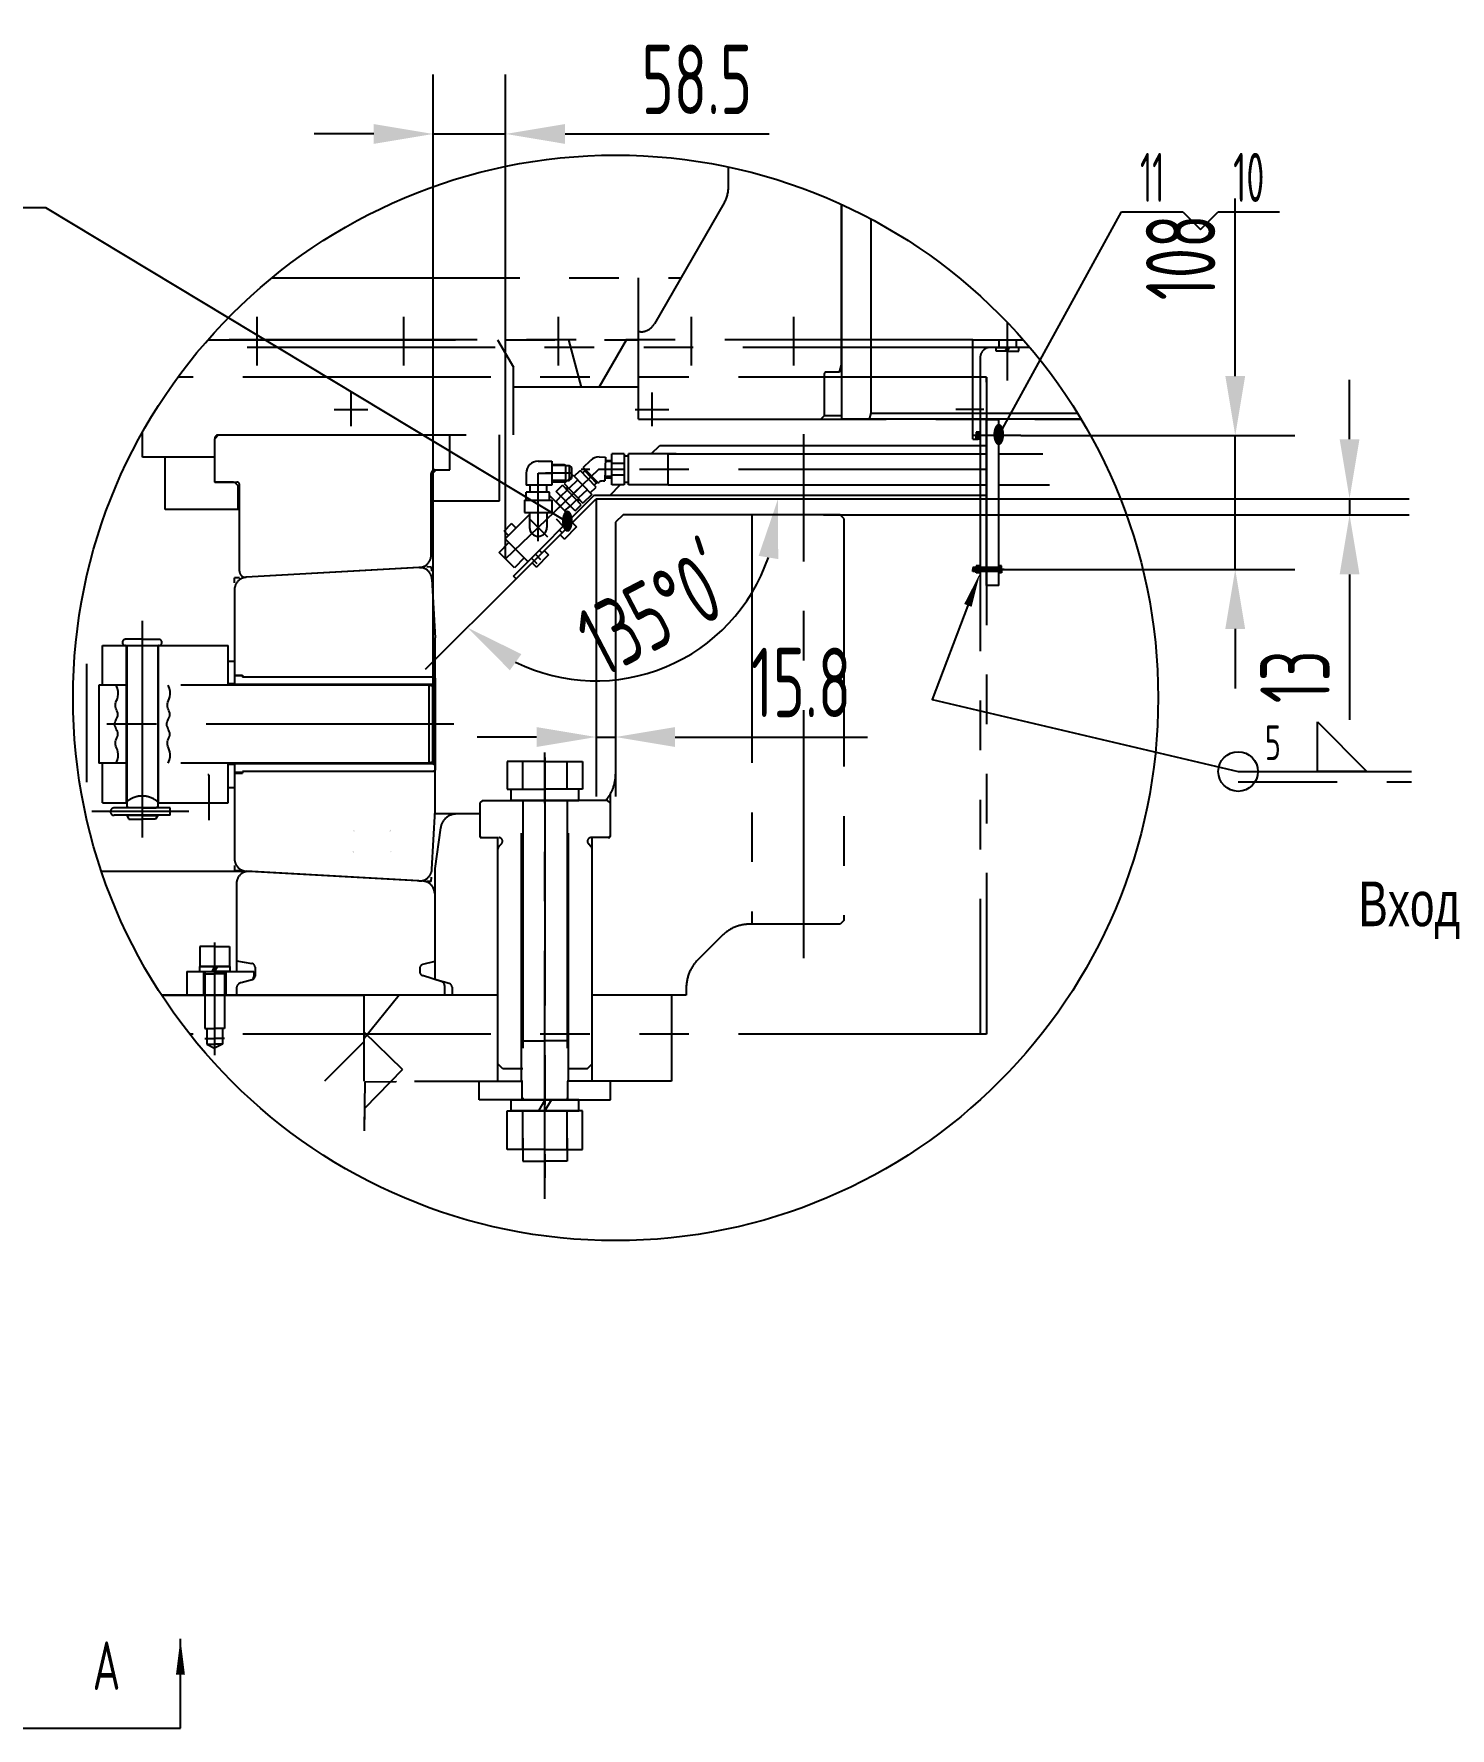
# Model space of a CAD drawing. Header units: millimetres. Extents: x -10 to 16810, y -10 to 11890.
# Drawn here: x 10531 to 13388, y 3420 to 6837 of the extents above; entities that cross this region are included whole.
import ezdxf
from ezdxf.enums import TextEntityAlignment as Align

# ---------------------------------------------------------------- set-up
doc = ezdxf.new("R2010")
doc.units = ezdxf.units.MM
doc.header["$LTSCALE"] = 400
for name, pattern in [('F', [0.75, 0.5, -0.25]), ('G', [2, 1.25, -0.25, 0.25, -0.25]), ('K', [2.5, 1.25, -0.25, 0.25, -0.25, 0.25, -0.25])]:
    doc.linetypes.add(name, pattern=pattern)
for name, color, linetype in [('01', 7, 'Continuous'), ('02', 1, 'Continuous'), ('04', 2, 'F'), ('05', 4, 'G'), ('07', 6, 'K'), ('08', 1, 'Continuous'), ('11', 3, 'Continuous'), ('13', 3, 'Continuous')]:
    doc.layers.add(name, color=color, linetype=linetype)
doc.styles.get("Standard").update_dxf_attribs({"font": 'isocp', "width": 0.707, "bigfont": 'intecad.shx'})
doc.dimstyles.new('副本 (3)INTE', dxfattribs={"dimscale": 40, "dimtxt": 3.5, "dimasz": 3, "dimexe": 3, "dimexo": 0, "dimgap": 1, "dimtad": 1, "dimdec": 3, "dimlfac": 0.4, "dimdsep": 46, "dimtxsty": 'Standard', "dimcen": 0, "dimclrd": 1, "dimclre": 1, "dimclrt": 3, "dimaunit": 1, "dimazin": 0, "dimtfac": 1, "dimtdec": 3, "dimtmove": 0, "dimatfit": 3, "dimfxl": 1, "dimarcsym": 0})

# ---------------------------------------------------------------- blocks, each defined once
blk = doc.blocks.new('*D41')
at = {"layer": '08', "color": 1, "lineweight": -2}
for p, q in [((13185.5, 6019.7), (13185.5, 6139.7)), ((12124.4, 5899.7), (13305.5, 5899.7)), ((13185.5, 5899.7), (13185.5, 5867.2)), ((12124.4, 5867.2), (13305.5, 5867.2)), ((13185.5, 5747.2), (13185.5, 5454))]:
    blk.add_line(p, q, dxfattribs=at)
at = {"layer": '08', "color": 1}
for points in [[(13165.5, 6019.7), (13205.5, 6019.7), (13185.5, 5899.7)], [(13165.5, 5747.2), (13205.5, 5747.2), (13185.5, 5867.2)]]:
    blk.add_solid(points, dxfattribs=at)
at = {"layer": 'Defpoints', "color": 0}
for p in [(12124.4, 5899.7), (13185.5, 5899.7), (12124.4, 5867.2)]:
    blk.add_point(p, dxfattribs=at)
at = {"layer": '08', "color": 3, "insert": (13075.5, 5540.6), "char_height": 140, "attachment_point": 5, "rotation": 90}
blk.add_mtext('13', dxfattribs=at)
blk = doc.blocks.new('*D42')
at = {"layer": '08', "color": 1, "lineweight": -2}
blk.add_line((11503.9, 5738.4), (11320.6, 5555.1), dxfattribs=at)
blk.add_arc((11665.2, 5899.7), 367.3, 243.8015, 341.1985, dxfattribs=at)
at = {"layer": '08', "color": 1}
for points in [[(11993.2, 5784.5), (12032.7, 5778), (12032.5, 5899.7)], [(11491.4, 5553.8), (11514.7, 5586.3), (11405.5, 5639.9)]]:
    blk.add_solid(points, dxfattribs=at)
at = {"layer": 'Defpoints', "color": 0}
for p in [(11665.2, 5899.7), (11665.2, 5899.7), (12452.7, 5899.7), (11503.9, 5738.4), (11665.2, 5532.3)]:
    blk.add_point(p, dxfattribs=at)
at = {"layer": '08', "color": 3, "insert": (11784.2, 5671.5), "char_height": 140, "attachment_point": 5, "rotation": 27.5568}
blk.add_mtext("135°0'", dxfattribs=at)
blk = doc.blocks.new('*D43')
at = {"layer": '08', "color": 1, "lineweight": -2}
for p, q in [((11665.2, 5899.7), (11665.2, 5299.1)), ((11704.7, 5852.2), (11704.7, 5299.1)), ((11545.2, 5419.1), (11425.2, 5419.1)), ((11665.2, 5419.1), (11704.7, 5419.1)), ((11824.7, 5419.1), (12212.8, 5419.1))]:
    blk.add_line(p, q, dxfattribs=at)
at = {"layer": '08', "color": 1}
for points in [[(11545.2, 5439.1), (11545.2, 5399.1), (11665.2, 5419.1)], [(11824.7, 5439.1), (11824.7, 5399.1), (11704.7, 5419.1)]]:
    blk.add_solid(points, dxfattribs=at)
at = {"layer": 'Defpoints', "color": 0}
for p in [(11665.2, 5899.7), (11704.7, 5852.2), (11704.7, 5419.1)]:
    blk.add_point(p, dxfattribs=at)
at = {"layer": '08', "color": 3, "insert": (12078.7, 5529.1), "char_height": 140, "attachment_point": 5}
blk.add_mtext('15.8', dxfattribs=at)
blk = doc.blocks.new('*D44')
at = {"layer": '08', "color": 1, "lineweight": -2}
for p, q in [((12954.8, 6147.2), (12954.8, 6505.5)), ((12522.4, 6027.2), (13074.8, 6027.2)), ((12954.8, 5757.2), (12954.8, 6027.2)), ((12522.4, 5757.2), (13074.8, 5757.2)), ((12954.8, 5637.2), (12954.8, 5517.2))]:
    blk.add_line(p, q, dxfattribs=at)
at = {"layer": '08', "color": 1}
for points in [[(12934.8, 6147.2), (12974.8, 6147.2), (12954.8, 6027.2)], [(12934.8, 5637.2), (12974.8, 5637.2), (12954.8, 5757.2)]]:
    blk.add_solid(points, dxfattribs=at)
at = {"layer": 'Defpoints', "color": 0}
for p in [(12522.4, 6027.2), (12522.4, 5757.2), (12954.8, 5757.2)]:
    blk.add_point(p, dxfattribs=at)
at = {"layer": '08', "color": 3, "insert": (12844.8, 6386.3), "char_height": 140, "attachment_point": 5, "rotation": 90}
blk.add_mtext('108', dxfattribs=at)
blk = doc.blocks.new('*D50')
at = {"layer": '08', "color": 1, "lineweight": -2}
for p, q in [((11336.6, 5444.9), (11336.6, 6755.4)), ((11482.7, 5778.2), (11482.7, 6755.4)), ((11216.6, 6635.4), (11096.6, 6635.4)), ((11336.6, 6635.4), (11482.7, 6635.4)), ((11602.7, 6635.4), (12014.7, 6635.4))]:
    blk.add_line(p, q, dxfattribs=at)
at = {"layer": '08', "color": 1}
for points in [[(11216.6, 6655.4), (11216.6, 6615.4), (11336.6, 6635.4)], [(11602.7, 6655.4), (11602.7, 6615.4), (11482.7, 6635.4)]]:
    blk.add_solid(points, dxfattribs=at)
at = {"layer": 'Defpoints', "color": 0}
for p in [(11482.7, 6635.4), (11482.7, 5778.2), (11336.6, 5444.9)]:
    blk.add_point(p, dxfattribs=at)
at = {"layer": '08', "color": 3, "insert": (11868.7, 6745.4), "char_height": 140, "attachment_point": 5}
blk.add_mtext('58.5', dxfattribs=at)
blk = doc.blocks.new('*U53')
at = {"layer": '01'}
for p, q in [((-7.9, 7.1), (0, 7.1)), ((-7.9, 0), (-7.9, 7.1)), ((-7.9, 4), (0, 4)), ((0, 7.1), (0, 0)), ((0, -7.1), (0, 0)), ((-7.9, 0), (-7.9, -7.1)), ((-7.9, -4), (0, -4)), ((-7.9, -7.1), (0, -7.1))]:
    blk.add_line(p, q, dxfattribs=at)
at = {"layer": '05'}
blk.add_line((-9, 0), (1.1, 0), dxfattribs=at)
blk = doc.blocks.new('*U54', base_point=(12040.7, 9800))
at = {"layer": '01'}
blk.add_lwpolyline([(12721.1, 9499.5), (12821.1, 9399.5), (12721.1, 9399.5)], close=True, dxfattribs=at)
blk.add_circle((12561.1, 9399.5), 40, dxfattribs=at)
at = {"layer": '02'}
blk.add_lwpolyline([(12040.7, 9800, 0, 16, 0), (12016, 9734.5, 16, 16, 0)], format="xyseb", dxfattribs=at)
blk.add_lwpolyline([(12016, 9734.5), (11944.2, 9544.6), (12561.1, 9399.5), (12911.1, 9399.5)], dxfattribs=at)
at = {"layer": '04'}
blk.add_line((12561.1, 9378.5), (12911.1, 9378.5), dxfattribs=at)
at = {"layer": '13', "width": 0.707}
blk.add_text('5', height=70, dxfattribs=at).set_placement((12615.1, 9422.5))

msp = doc.modelspace()

# ---------------------------------------------------------------- hatches: boundary and pattern name
at = {"layer": '07', "linetype": 'K'}
h = msp.add_hatch(color=6, dxfattribs=at)
h.paths.add_polyline_path([(11251.3953, 5232.2107), (11251.3953, 5228.8427), (11247.2392, 5228.8427)])
h.paths.add_polyline_path([(11175.3953, 5232.0608), (11179.4526, 5228.8427), (11175.3953, 5228.8427)])
h = msp.add_hatch(color=6, dxfattribs=at)
h.paths.add_polyline_path([(11176.8953, 5188.8427), (11176.8953, 5185.0995), (11172.4753, 5188.8427)])
h.paths.add_polyline_path([(11249.8953, 5188.8427), (11253.7312, 5188.8427), (11249.8953, 5186.0957)])

# ---------------------------------------------------------------- linework, layer by layer
at = {"layer": '01'}
for p, q in [((12452.6953, 5724.6508), (12452.6953, 6059.6508)), ((12452.6953, 6059.6508), (12477.6953, 6059.6508)), ((12452.6953, 5724.6508), (12452.6953, 6059.6508)), ((12452.6953, 6059.6508), (12477.6953, 6059.6508)), ((12477.6953, 5724.6508), (12477.6953, 6059.6508)), ((12477.6953, 5724.6508), (12477.6953, 6059.6508)), ((11671.5511, 5983.9304), (11684.0491, 5983.7049)), ((11684.0491, 5983.7049), (11683.1812, 5935.5927)), ((11721.8721, 5990.1774), (11696.8721, 5990.1774)), ((11721.8721, 5990.1774), (11721.8721, 5927.6774)), ((11730.8736, 5985.6606), (11721.8721, 5985.6606)), ((11826.8721, 5990.1774), (11730.8736, 5990.1774)), ((11776.7205, 5990.1774), (11793.6939, 6007.1508)), ((11793.6939, 6007.1508), (12452.6953, 6007.1508)), ((11810.8736, 5927.6774), (11810.8736, 5990.1774)), ((11810.8736, 5990.1774), (12452.6953, 5990.1774)), ((12477.6953, 5990.1774), (12566.3392, 5990.1774)), ((11524.4337, 5951.4221), (11524.4337, 5927.362)), ((11548.4937, 5975.4821), (11575.9937, 5975.4821)), ((11575.9937, 5975.4821), (11575.9937, 5927.362)), ((11575.9937, 5968.9221), (11600.9937, 5968.9221)), ((11575.9937, 5968.9221), (11600.9937, 5968.9221)), ((11600.9937, 5968.9221), (11603.4937, 5966.4221)), ((11603.4937, 5966.4221), (11603.4937, 5936.4221)), ((11610.9937, 5966.4221), (11610.9937, 5936.4221)), ((11610.9937, 5966.4221), (11615.9937, 5962.6543)), ((11615.9937, 5962.6543), (11615.9937, 5940.1899)), ((11621.1256, 5945.0827), (11632.8726, 5956.4135)), ((11665.2628, 5922.8334), (11632.8726, 5956.4135)), ((11644.4075, 5957.7486), (11637.765, 5951.3414)), ((11639.5151, 5962.8206), (11654.4138, 5977.1913)), ((11639.5151, 5962.8206), (11669.7851, 5931.4386)), ((11642.413, 5955.8248), (11666.0352, 5931.3347)), ((11683.9308, 5977.1459), (11696.8721, 5976.9125)), ((11683.9308, 5977.1459), (11696.8721, 5976.9125)), ((11721.8721, 5970.6918), (11696.8721, 5970.6918)), ((11721.8721, 5947.163), (11696.8721, 5947.163)), ((11575.9937, 5927.362), (11524.4337, 5927.362)), ((11571.0893, 5913.2432), (11524.4337, 5913.2432)), ((11524.4337, 5896.9221), (11524.4337, 5913.2432)), ((11531.4807, 5927.362), (11531.4807, 5913.2432)), ((11565.5068, 5927.362), (11565.5068, 5913.2432)), ((11571.0893, 5896.9221), (11571.0893, 5913.2432)), ((11575.9937, 5933.9221), (11600.9937, 5933.9221)), ((11575.9937, 5933.9221), (11600.9937, 5933.9221)), ((11600.9937, 5933.9221), (11603.4937, 5936.4221)), ((11604.182, 5919.6251), (11607.6862, 5923.0052)), ((11604.182, 5919.6251), (11607.6862, 5923.0052)), ((11610.9937, 5936.4221), (11615.9937, 5940.1899)), ((11653.5158, 5911.5026), (11665.2628, 5922.8334)), ((11668.0297, 5933.2585), (11661.3872, 5926.8514)), ((11669.7851, 5931.4386), (11670.532, 5932.1591)), ((11679.4355, 5935.6602), (11683.1812, 5935.5927)), ((11683.2996, 5942.1516), (11696.8721, 5941.9068)), ((11683.2996, 5942.1516), (11696.8721, 5941.9068)), ((11693.6939, 5907.1508), (11714.2205, 5927.6774)), ((11721.8721, 5927.6774), (11696.8721, 5927.6774)), ((11730.8736, 5932.1943), (11721.8721, 5932.1943)), ((11810.8736, 5927.6774), (11730.8736, 5927.6774)), ((11810.8736, 5927.6774), (12452.6953, 5927.6774)), ((12477.6953, 5927.6774), (12580.1678, 5927.6774)), ((11498.635, 5743.6971), (11662.365, 5907.4271)), ((11503.9383, 5738.3938), (11665.1953, 5899.6508)), ((11571.0893, 5906.0468), (11616.1919, 5861.254)), ((11583.8674, 5893.3565), (11594.2162, 5904.7496)), ((11585.1417, 5892.5512), (11600.7374, 5876.3825)), ((11585.1417, 5892.5512), (11600.7374, 5876.3825)), ((11601.9145, 5875.4334), (11613.2551, 5885.0112)), ((11628.4804, 5894.4341), (11631.9846, 5897.8141)), ((11628.4804, 5894.4341), (11631.9846, 5897.8141)), ((11662.0887, 5907.1508), (12452.6953, 5907.1508)), ((11665.1953, 5899.6508), (12452.6953, 5899.6508)), ((11479.9643, 5834.5728), (11494.778, 5849.489)), ((11481.7349, 5818.6168), (11530.9937, 5868.2163)), ((11503.6473, 5840.6807), (11494.778, 5849.489)), ((11530.9937, 5871.9221), (11530.9937, 5841.596)), ((11565.9937, 5871.9221), (11565.9937, 5841.596)), ((11584.6516, 5859.1053), (11599.2024, 5844.6544)), ((11601.7494, 5875.5973), (11615.9382, 5861.506)), ((11617.2111, 5851.6665), (11626.0803, 5842.8582)), ((11469.5319, 5791.2939), (11489.2525, 5811.1509)), ((11479.9643, 5834.5728), (11488.8335, 5825.7645)), ((11481.7349, 5818.6168), (11527.855, 5772.8135)), ((11489.2525, 5811.1509), (11520.3375, 5780.2794)), ((11592.7943, 5827.0809), (11601.6636, 5818.2726)), ((11626.0803, 5842.8582), (11601.6636, 5818.2726)), ((11500.6169, 5760.4224), (11469.5319, 5791.2939)), ((11520.3375, 5780.2794), (11500.6169, 5760.4224)), ((11569.53, 5786.308), (11545.1133, 5761.7223)), ((11560.6608, 5795.1163), (11569.53, 5786.308)), ((11503.9383, 5738.3938), (11498.635, 5743.6971)), ((11536.2441, 5770.5307), (11545.1133, 5761.7223)), ((12425.269, 5761.1508), (12425.269, 5757.1508)), ((12477.6953, 5761.1508), (12425.269, 5761.1508)), ((12425.269, 5753.1508), (12425.269, 5757.1508)), ((12477.6953, 5753.1508), (12425.269, 5753.1508)), ((12464.6953, 5761.1508), (12464.6953, 5757.1508)), ((12464.6953, 5753.1508), (12464.6953, 5757.1508)), ((12477.6953, 5764.2508), (12477.6953, 5757.1508)), ((12482.9953, 5764.2508), (12477.6953, 5764.2508)), ((12482.9953, 5761.1508), (12477.6953, 5761.1508)), ((12477.6953, 5750.0508), (12477.6953, 5757.1508)), ((12482.9953, 5753.1508), (12477.6953, 5753.1508)), ((12482.9953, 5750.0508), (12477.6953, 5750.0508)), ((12482.9953, 5757.1508), (12482.9953, 5764.2508)), ((12482.9953, 5757.1508), (12482.9953, 5750.0508)), ((12477.6953, 5724.6508), (12452.6953, 5724.6508)), ((12477.6953, 5724.6508), (12452.6953, 5724.6508)), ((10726.7317, 3420.2377), (10826.7317, 3420.2377))]:
    msp.add_line(p, q, dxfattribs=at)
at = {"layer": '01', "color": 7, "linetype": 'Continuous'}
for p, q in [((11696.8721, 5927.6774), (11696.8721, 5990.1774)), ((11730.8736, 5927.6774), (11730.8736, 5990.1774)), ((11618.7901, 5947.504), (11600.7965, 5930.148)), ((11603.4937, 5966.4221), (11610.9937, 5966.4221)), ((11618.7901, 5947.504), (11656.8679, 5908.0273)), ((11584.6968, 5914.6188), (11597.2923, 5926.768)), ((11622.7746, 5875.1421), (11584.6968, 5914.6188)), ((11594.2162, 5904.7496), (11606.8117, 5916.8988)), ((11635.3701, 5887.2912), (11597.2923, 5926.768)), ((11600.7965, 5930.148), (11638.8743, 5890.6713)), ((11603.4937, 5936.4221), (11610.9937, 5936.4221)), ((11628.3096, 5937.6348), (11610.316, 5920.2788)), ((11647.3485, 5917.8965), (11629.3549, 5900.5405)), ((11521.0696, 5896.9221), (11521.0696, 5871.9221)), ((11521.0696, 5896.9221), (11575.9179, 5896.9221)), ((11575.9179, 5896.9221), (11575.9179, 5871.9221)), ((11613.2551, 5885.0112), (11625.8507, 5897.1604)), ((11622.7746, 5875.1421), (11635.3701, 5887.2912)), ((11656.8679, 5908.0273), (11638.8743, 5890.6713)), ((11521.0696, 5871.9221), (11575.9179, 5871.9221))]:
    msp.add_line(p, q, dxfattribs=at)
at = {"layer": '01'}
for centre, radius, start, end in [((12435.2453, 6024.9758), 4.95, 270, 0.0459526), ((11671.1172, 5959.8742), 24.06, 88.9666419, 133.9666419), ((11548.4937, 5951.4221), 24.06, 90, 180), ((11679.21, 5923.1623), 12.5, 88.9666419, 133.9666419), ((11548.4937, 5841.596), 17.5, 180, 0)]:
    msp.add_arc(centre, radius, start, end, dxfattribs=at)
at = {"layer": '02'}
for p, q in [((10555.3072, 6486.0789), (10431.3072, 6486.0789)), ((11607.3527, 5852.4148), (10555.3072, 6486.0789)), ((12477.6953, 6027.1508), (12725.4118, 6478.2584)), ((12725.4118, 6478.2584), (12849.4118, 6478.2584)), ((12849.4118, 6478.2584), (12884.7671, 6442.9031)), ((12884.7671, 6442.9031), (12920.1224, 6478.2584)), ((12920.1224, 6478.2584), (13044.1224, 6478.2584)), ((11603.4937, 5966.4221), (11575.9937, 5966.4221)), ((11696.8721, 5974.4121), (11683.8857, 5974.6464)), ((11603.4937, 5936.4221), (11575.9937, 5936.4221)), ((11609.4218, 5921.2058), (11605.9176, 5917.8258)), ((11696.8721, 5944.4072), (11683.3446, 5944.6512)), ((11630.249, 5899.6135), (11626.7448, 5896.2334)), ((12464.6953, 5760.1508), (12425.269, 5760.1508)), ((12464.6953, 5754.1508), (12425.269, 5754.1508)), ((10826.7317, 3420.2377), (10826.7317, 3600.2377))]:
    msp.add_line(p, q, dxfattribs=at)
at = {"layer": '02', "color": 1, "linetype": 'Continuous'}
msp.add_line((1576.2036, 3420.2377), (10826.7317, 3420.2377), dxfattribs=at)
at = {"layer": '02'}
msp.add_lwpolyline([(10826.7317, 3600.2377, 0, 18, 0), (10826.7317, 3528.2377, 0, 0, 0)], format="xyseb", dxfattribs=at)
msp.add_circle((11704.6953, 5498.054), 1094.5948, dxfattribs=at)
at = {"layer": '04', "color": 2, "linetype": 'F'}
for p, q in [((11612.656, 5847.1115), (11607.3527, 5852.4148)), ((11596.7461, 5831.2016), (11591.4428, 5836.5049)), ((11540.1775, 5774.633), (11534.8742, 5779.9363)), ((11534.9017, 5779.9089), (11545.5448, 5769.339)), ((11556.0874, 5790.5429), (11550.7841, 5795.8462))]:
    msp.add_line(p, q, dxfattribs=at)
at = {"layer": '05', "color": 4, "linetype": 'G'}
for p, q in [((12495.1953, 6137.9899), (12495.1953, 6255.1851)), ((12084.3403, 4973.3348), (12084.3403, 6029.9685)), ((12522.4376, 6027.1508), (12426.9599, 6027.1508)), ((12522.4376, 6027.1508), (12426.9599, 6027.1508)), ((11548.4937, 5814.1719), (11548.4937, 5951.4221)), ((11548.4937, 5951.4221), (11575.9179, 5951.4221)), ((11615.9937, 5951.4221), (11563.4937, 5951.4221)), ((11670.1356, 5958.9274), (11603.7357, 5894.8804)), ((12452.6953, 5958.9274), (11635.1137, 5958.9274)), ((11723.6087, 5958.9274), (11670.1356, 5958.9274)), ((11589.3954, 5881.0483), (11628.8721, 5919.1261)), ((11482.7422, 5778.1744), (11598.0937, 5889.4383)), ((11529.7382, 5860.2227), (11567.2493, 5822.9693)), ((11610.0043, 5833.8532), (11599.3977, 5844.4598)), ((11542.8292, 5787.8913), (11553.4723, 5777.3213)), ((11553.4358, 5777.2847), (11542.8292, 5787.8913)), ((12426.9599, 5757.1508), (12522.4376, 5757.1508)), ((12426.9599, 5757.1508), (12522.4376, 5757.1508))]:
    msp.add_line(p, q, dxfattribs=at)
at = {"layer": '05'}
msp.add_line((12488.4603, 5757.1508), (12435.128, 5757.1508), dxfattribs=at)
at = {"layer": '07', "color": 6, "linetype": 'K'}
for p, q in [((11932.3828, 6528.0227), (11932.3828, 6568.7062)), ((11924.0094, 6496.7727), (11782.9935, 6252.5258)), ((12160.1953, 6493.3718), (12160.1953, 6060.0258)), ((12160.1953, 6170.0258), (12160.1953, 6493.3718)), ((12220.1953, 6072.5258), (12220.1953, 6463.6613)), ((11011.3149, 6345.0258), (11836.3984, 6345.0258)), ((11750.1953, 6345.0258), (11750.1953, 6220.0258)), ((11750.1953, 6345.0258), (11750.1953, 6220.0258)), ((10980.735, 6266.5473), (10980.735, 6168.285)), ((11276.6049, 6266.5473), (11276.6049, 6168.285)), ((11588.6476, 6266.5473), (11588.6476, 6168.285)), ((11857.3873, 6266.5473), (11857.3873, 6168.285)), ((12063.6003, 6266.5473), (12063.6003, 6168.285)), ((10881.9594, 6220.0258), (11750.8203, 6220.0258)), ((12425.1953, 6220.0258), (10881.9594, 6220.0258)), ((11466.4453, 6220.0258), (11498.9453, 6165.0258)), ((11635.6505, 6125.0258), (11610.1953, 6220.0258)), ((11671.5971, 6125.0258), (11726.4453, 6220.0258)), ((11754.8476, 6236.2758), (11750.1953, 6236.2758)), ((11750.8203, 6060.0258), (11750.8203, 6220.0258)), ((12425.1953, 6220.0258), (12527.4313, 6220.0258)), ((12425.1953, 6020.0258), (12425.1953, 6220.0258)), ((12477.6953, 6220.0258), (12477.6953, 6205.0258)), ((12512.6953, 6220.0258), (12512.6953, 6205.0258)), ((12461.4453, 6205.0258), (10869.0348, 6205.0258)), ((12540.3559, 6205.0258), (12461.4453, 6205.0258)), ((12472.1953, 6205.0258), (12495.1953, 6205.0258)), ((12472.1953, 6197.2758), (12472.1953, 6205.0258)), ((12495.1953, 6197.2758), (12472.1953, 6197.2758)), ((12495.1953, 6205.0258), (12490.7209, 6197.2758)), ((12495.1953, 6192.0341), (12495.1953, 6210.265)), ((12518.1953, 6205.0258), (12495.1953, 6205.0258)), ((12495.1953, 6197.2758), (12499.6698, 6205.0258)), ((12495.1953, 6197.2758), (12518.1953, 6197.2758)), ((12518.1953, 6197.2758), (12518.1953, 6205.0258)), ((11498.9453, 6028.2758), (11498.9453, 6165.0258)), ((12125.9578, 6067.5258), (12125.9578, 6152.0258)), ((12156.1761, 6155.0258), (12128.9578, 6155.0258)), ((12156.1761, 6155.0258), (12160.1953, 6170.0258)), ((12440.1953, 6183.7758), (12440.1953, 6024.9798)), ((12452.6953, 6145.0258), (10821.7655, 6145.0258)), ((11635.6505, 6125.0258), (11498.9453, 6125.0258)), ((11750.8203, 6125.0258), (11635.6505, 6125.0258)), ((12452.6953, 6145.0258), (12452.6953, 4820.0258)), ((12452.6953, 6134.9798), (12452.6953, 6145.0258)), ((11170.7677, 6113.8345), (11170.7677, 6046.1251)), ((11778.0954, 6113.8345), (11778.0954, 6046.1251)), ((12440.1953, 6092.4548), (12440.1953, 4820.0258)), ((11136.913, 6079.9798), (11204.6224, 6079.9798)), ((11744.2407, 6079.9798), (11811.9501, 6079.9798)), ((11750.8203, 6060.0258), (12644.0171, 6060.0258)), ((12125.9578, 6067.5258), (12118.4578, 6060.0258)), ((12125.9578, 6067.5258), (12160.1953, 6067.5258)), ((12644.0171, 6060.0258), (12160.1953, 6060.0258)), ((12216.846, 6060.0258), (12220.1953, 6072.5258)), ((12220.1953, 6072.5258), (12636.4248, 6072.5258)), ((12447.565, 6079.9798), (12391.0252, 6079.9798)), ((10747.0928, 6028.2758), (10750.1953, 6028.2758)), ((10750.1953, 5983.2758), (10750.1953, 6033.8408)), ((10903.3203, 6028.2758), (10895.8203, 6020.7758)), ((10895.8203, 5933.2758), (10895.8203, 6020.7758)), ((10903.3203, 6028.2758), (11498.9453, 6028.2758)), ((11370.1953, 5958.2758), (11370.1953, 6028.2758)), ((11470.1953, 5895.7758), (11470.1953, 6028.2758)), ((12425.1953, 6020.0258), (12435.2453, 6020.0258)), ((10895.8203, 5983.2758), (10750.1953, 5983.2758)), ((10795.8203, 5878.2758), (10795.8203, 5983.2758)), ((11332.6953, 5786.0237), (11332.6953, 5950.7758)), ((11342.6953, 5958.2758), (11335.1953, 5950.7758)), ((11335.1953, 5895.7758), (11335.1953, 5950.7758)), ((11340.1953, 5958.2758), (11370.1953, 5958.2758)), ((10933.4453, 5933.2758), (10895.6953, 5933.2758)), ((10921.0703, 5933.2758), (10895.6953, 5933.2758)), ((10895.8203, 5933.2758), (10940.8203, 5933.2758)), ((10943.3203, 5925.7758), (10935.8203, 5933.2758)), ((10943.3203, 5878.2758), (10943.3203, 5925.7758)), ((10945.8203, 5753.6965), (10945.8203, 5928.2758)), ((10943.3203, 5878.2758), (10795.8203, 5878.2758)), ((11335.1953, 5895.7758), (11470.1953, 5895.7758)), ((11719.6953, 5867.1508), (11704.6953, 5852.1508)), ((11704.6953, 5852.1508), (11704.6953, 5343.9008)), ((12157.6953, 5867.1508), (11719.6953, 5867.1508)), ((11979.2678, 5867.1508), (11979.2678, 5041.6508)), ((12165.1953, 5859.6508), (12157.6953, 5867.1508)), ((12165.1953, 5859.6508), (12165.1953, 5049.1508)), ((11309.1104, 5761.0638), (10959.0279, 5741.2166)), ((11307.7354, 5760.9858), (10959.4053, 5741.238)), ((11332.6953, 5762.4009), (11324.0586, 5761.9112)), ((11332.6953, 5762.4009), (11333.1924, 5753.634)), ((10945.6334, 5740.4572), (10935.8203, 5739.9009)), ((10935.8203, 5729.7672), (10935.8203, 5739.9009)), ((10935.8203, 5716.278), (10935.8203, 5523.6509)), ((11334.1104, 5737.4409), (11340.8203, 5619.0849)), ((10749.5703, 5653.6509), (10749.5703, 5216.1509)), ((10749.5703, 5616.1509), (10715.8203, 5616.1509)), ((10749.5703, 5616.1509), (10783.3203, 5616.1509)), ((11340.8203, 5270.7168), (11340.8203, 5619.0849)), ((10669.5703, 5523.6509), (10669.5703, 5603.6509)), ((10669.5703, 5603.6509), (10923.3203, 5603.6509)), ((10717.0703, 5603.6509), (10717.0703, 5286.1509)), ((10718.3203, 5601.1509), (10718.3203, 5276.0259)), ((10780.8203, 5601.1509), (10780.8203, 5276.0259)), ((10782.0703, 5603.6509), (10782.0703, 5286.1509)), ((10923.3203, 5523.6509), (10923.3203, 5603.6509)), ((10923.3203, 5572.4009), (10935.8203, 5572.4009)), ((10637.0703, 5566.7549), (10637.0703, 5328.3052)), ((10935.8203, 5543.6509), (10951.6953, 5543.6509)), ((10951.6953, 5542.4009), (10935.8203, 5542.4009)), ((10951.6953, 5543.6509), (10951.6953, 5539.9009)), ((11340.8203, 5539.9009), (10951.6953, 5539.9009)), ((11336.5703, 5539.9009), (11340.3203, 5537.7358)), ((11340.3203, 5537.7358), (11340.3203, 5352.0659)), ((10718.3203, 5523.6509), (10662.0703, 5523.6509)), ((10662.0703, 5523.6509), (10662.0703, 5366.1509)), ((10700.0531, 5516.7135), (10697.343, 5523.6509)), ((10701.3051, 5510.6028), (10700.0531, 5516.7135)), ((10700.6899, 5500.477), (10701.4128, 5505.2227)), ((10701.4128, 5505.2227), (10701.3051, 5510.6028)), ((11327.8203, 5523.6509), (10780.8203, 5523.6509)), ((10804.8556, 5516.7135), (10802.1455, 5523.6509)), ((10806.1076, 5510.6028), (10804.8556, 5516.7135)), ((10805.4924, 5500.477), (10806.2153, 5505.2227)), ((10806.2153, 5505.2227), (10806.1076, 5510.6028)), ((10935.8203, 5526.1509), (10923.3203, 5526.1509)), ((11336.5703, 5524.9009), (10935.8203, 5524.9009)), ((11335.3203, 5521.6412), (11327.8203, 5523.6509)), ((11327.8203, 5523.6509), (11327.8203, 5366.1509)), ((11335.3203, 5521.6412), (11335.3203, 5368.1605)), ((11336.5703, 5524.9009), (11340.3203, 5527.0659)), ((11336.5703, 5524.9009), (11336.5703, 5364.9009)), ((10695.5188, 5482.914), (10695.768, 5485.9165)), ((10695.8418, 5480.0461), (10695.5188, 5482.914)), ((10695.768, 5485.9165), (10696.6755, 5489.0856)), ((10696.5709, 5477.2936), (10695.8418, 5480.0461)), ((10697.5399, 5474.6372), (10696.5709, 5477.2936)), ((10696.6755, 5489.0856), (10698.0074, 5492.5046)), ((10698.5827, 5472.0577), (10697.5399, 5474.6372)), ((10698.0074, 5492.5046), (10699.4502, 5496.2697)), ((10699.5332, 5469.5359), (10698.5827, 5472.0577)), ((10699.4502, 5496.2697), (10700.6899, 5500.477)), ((10700.2254, 5467.0525), (10699.5332, 5469.5359)), ((10800.3214, 5482.914), (10800.5705, 5485.9165)), ((10800.6444, 5480.0461), (10800.3214, 5482.914)), ((10800.5705, 5485.9165), (10801.478, 5489.0856)), ((10801.3734, 5477.2936), (10800.6444, 5480.0461)), ((10802.3424, 5474.6372), (10801.3734, 5477.2936)), ((10801.478, 5489.0856), (10802.81, 5492.5046)), ((10803.3852, 5472.0577), (10802.3424, 5474.6372)), ((10802.81, 5492.5046), (10804.2527, 5496.2697)), ((10804.3358, 5469.5359), (10803.3852, 5472.0577)), ((10804.2527, 5496.2697), (10805.4924, 5500.477)), ((10805.0279, 5467.0525), (10804.3358, 5469.5359)), ((11378.3203, 5444.9009), (10611.3919, 5444.9009)), ((10694.193, 5444.9009), (10694.4637, 5447.3618)), ((10694.4637, 5442.4399), (10694.193, 5444.9009)), ((10694.4637, 5447.3618), (10695.1774, 5449.8227)), ((10695.1774, 5439.979), (10694.4637, 5442.4399)), ((10695.1774, 5449.8227), (10696.1863, 5452.2837)), ((10696.1863, 5437.5181), (10695.1774, 5439.979)), ((10696.1863, 5452.2837), (10697.343, 5454.7446)), ((10697.343, 5435.0571), (10696.1863, 5437.5181)), ((10697.343, 5454.7446), (10698.4996, 5457.2056)), ((10698.4996, 5432.5962), (10697.343, 5435.0571)), ((10698.4996, 5457.2056), (10699.5086, 5459.6665)), ((10699.5086, 5459.6665), (10700.2223, 5462.1274)), ((10700.2223, 5462.1274), (10700.493, 5464.5884)), ((10700.493, 5464.5884), (10700.2254, 5467.0525)), ((10798.9955, 5444.9009), (10799.2662, 5447.3618)), ((10799.2662, 5442.4399), (10798.9955, 5444.9009)), ((10799.2662, 5447.3618), (10799.9799, 5449.8227)), ((10799.9799, 5439.979), (10799.2662, 5442.4399)), ((10799.9799, 5449.8227), (10800.9889, 5452.2837)), ((10800.9889, 5437.5181), (10799.9799, 5439.979)), ((10800.9889, 5452.2837), (10802.1455, 5454.7446)), ((10802.1455, 5435.0571), (10800.9889, 5437.5181)), ((10802.1455, 5454.7446), (10803.3022, 5457.2056)), ((10803.3022, 5432.5962), (10802.1455, 5435.0571)), ((10803.3022, 5457.2056), (10804.3111, 5459.6665)), ((10804.3111, 5459.6665), (10805.0248, 5462.1274)), ((10805.0248, 5462.1274), (10805.2955, 5464.5884)), ((10805.2955, 5464.5884), (10805.0279, 5467.0525)), ((10695.5188, 5406.8877), (10695.8418, 5409.7556)), ((10695.768, 5403.8852), (10695.5188, 5406.8877)), ((10696.6755, 5400.7161), (10695.768, 5403.8852)), ((10695.8418, 5409.7556), (10696.5709, 5412.5081)), ((10696.5709, 5412.5081), (10697.5399, 5415.1645)), ((10698.0074, 5397.2971), (10696.6755, 5400.7161)), ((10697.5399, 5415.1645), (10698.5827, 5417.744)), ((10699.5086, 5430.1352), (10698.4996, 5432.5962)), ((10698.5827, 5417.744), (10699.5332, 5420.2659)), ((10700.2223, 5427.6743), (10699.5086, 5430.1352)), ((10699.5332, 5420.2659), (10700.2254, 5422.7492)), ((10700.493, 5425.2134), (10700.2223, 5427.6743)), ((10700.2254, 5422.7492), (10700.493, 5425.2134)), ((10800.3214, 5406.8877), (10800.6444, 5409.7556)), ((10800.5705, 5403.8852), (10800.3214, 5406.8877)), ((10801.478, 5400.7161), (10800.5705, 5403.8852)), ((10800.6444, 5409.7556), (10801.3734, 5412.5081)), ((10801.3734, 5412.5081), (10802.3424, 5415.1645)), ((10802.81, 5397.2971), (10801.478, 5400.7161)), ((10802.3424, 5415.1645), (10803.3852, 5417.744)), ((10804.3111, 5430.1352), (10803.3022, 5432.5962)), ((10803.3852, 5417.744), (10804.3358, 5420.2659)), ((10805.0248, 5427.6743), (10804.3111, 5430.1352)), ((10804.3358, 5420.2659), (10805.0279, 5422.7492)), ((10805.2955, 5425.2134), (10805.0248, 5427.6743)), ((10805.0279, 5422.7492), (10805.2955, 5425.2134)), ((11562.1953, 4487.7947), (11562.1953, 5403.7355)), ((10718.3203, 5366.1509), (10662.0703, 5366.1509)), ((10669.5703, 5286.1509), (10669.5703, 5366.1509)), ((10697.343, 5366.1509), (10700.0531, 5373.0883)), ((10699.4502, 5393.532), (10698.0074, 5397.2971)), ((10700.6899, 5389.3247), (10699.4502, 5393.532)), ((10700.0531, 5373.0883), (10701.3051, 5379.199)), ((10701.4128, 5384.5791), (10700.6899, 5389.3247)), ((10701.3051, 5379.199), (10701.4128, 5384.5791)), ((11327.8203, 5366.1509), (10780.8203, 5366.1509)), ((10802.1455, 5366.1509), (10804.8556, 5373.0883)), ((10804.2527, 5393.532), (10802.81, 5397.2971)), ((10805.4924, 5389.3247), (10804.2527, 5393.532)), ((10804.8556, 5373.0883), (10806.1076, 5379.199)), ((10806.2153, 5384.5791), (10805.4924, 5389.3247)), ((10806.1076, 5379.199), (10806.2153, 5384.5791)), ((10923.3203, 5286.1509), (10923.3203, 5366.1509)), ((10935.8203, 5366.1509), (10935.8203, 5173.5237)), ((11336.5703, 5364.9009), (10935.8203, 5364.9009)), ((11335.3203, 5368.1605), (11327.8203, 5366.1509)), ((11336.5703, 5364.9009), (11340.3203, 5362.7358)), ((11486.2078, 5370.0258), (11486.2078, 5313.7758)), ((11562.1953, 5370.0258), (11486.2078, 5370.0258)), ((11517.1953, 5313.7758), (11517.1953, 5370.0258)), ((11562.1953, 5377.6883), (11562.1953, 4529.9036)), ((11562.1953, 5370.0258), (11638.1828, 5370.0258)), ((11607.1953, 5313.7758), (11607.1953, 5370.0258)), ((11638.1828, 5370.0258), (11638.1828, 5313.7758)), ((10883.8184, 5342.6343), (10882.148, 5342.6343)), ((10883.8184, 5342.6343), (10883.8184, 5251.4001)), ((10935.8203, 5363.6509), (10923.3203, 5363.6509)), ((10951.6953, 5347.4009), (10935.8203, 5347.4009)), ((10935.8203, 5346.1509), (10951.6953, 5346.1509)), ((10951.6953, 5349.9009), (10951.6953, 5346.1509)), ((11340.8203, 5349.9009), (10951.6953, 5349.9009)), ((11336.5703, 5349.9009), (11340.3203, 5352.0659)), ((10923.3203, 5317.4009), (10935.8203, 5317.4009)), ((11486.2078, 5313.7758), (11562.1953, 5313.7758)), ((11494.0703, 5291.2758), (11494.0703, 5313.7758)), ((11494.0703, 5313.7758), (11562.1953, 5313.7758)), ((11562.1953, 5286.0341), (11562.1953, 5319.015)), ((11630.3203, 5313.7758), (11562.1953, 5313.7758)), ((11638.1828, 5313.7758), (11562.1953, 5313.7758)), ((11630.3203, 5291.2758), (11630.3203, 5313.7758)), ((11693.4453, 5302.9932), (11693.4453, 5218.2758)), ((10843.4901, 5268.6508), (10647.9067, 5268.6509)), ((10669.5703, 5286.1509), (10718.3203, 5286.1509)), ((10805.9901, 5276.0258), (10692.7758, 5276.0259)), ((10721.4453, 5276.5259), (10718.3203, 5279.6509)), ((10721.4453, 5276.5259), (10721.4453, 5276.0259)), ((10749.5703, 5276.5259), (10721.4453, 5276.5259)), ((10749.5703, 5276.5259), (10777.6953, 5276.5259)), ((10777.6953, 5276.5259), (10780.8203, 5279.6509)), ((10777.6953, 5276.5259), (10777.6953, 5276.0259)), ((10780.8203, 5286.1509), (10923.3203, 5286.1509)), ((10805.9901, 5261.2758), (10805.9901, 5276.0258)), ((11334.1104, 5152.3608), (11340.8203, 5270.7168)), ((11383.7903, 5263.9008), (11340.8203, 5263.9008)), ((11430.9453, 5263.9008), (11383.7903, 5263.9008)), ((11435.9453, 5291.2758), (11430.9453, 5286.2758)), ((11430.9453, 5286.2758), (11430.9453, 5218.2758)), ((11435.9453, 5291.2758), (11562.1953, 5291.2758)), ((11562.1953, 5291.2758), (11494.0703, 5291.2758)), ((11514.6953, 4725.0258), (11514.6953, 5291.2758)), ((11517.1953, 5291.2758), (11517.1953, 4687.5258)), ((11562.1953, 5291.2758), (11630.3203, 5291.2758)), ((11688.4453, 5291.2758), (11562.1953, 5291.2758)), ((11607.1953, 5291.2758), (11607.1953, 4687.5258)), ((11609.6953, 4725.0258), (11609.6953, 5291.2758)), ((11693.4453, 5286.2758), (11688.4453, 5291.2758)), ((10805.9901, 5261.2758), (10692.7817, 5261.2759)), ((10718.3203, 5261.2759), (10718.3203, 5261.1509)), ((10718.3203, 5261.1509), (10722.6504, 5253.6509)), ((10721.4453, 5260.7759), (10719.6014, 5258.932)), ((10721.4453, 5260.7759), (10721.4453, 5261.2759)), ((10749.5703, 5260.7759), (10721.4453, 5260.7759)), ((10722.6504, 5253.6509), (10749.5703, 5253.6509)), ((10749.5703, 5260.7759), (10777.6953, 5260.7759)), ((10776.4901, 5253.6509), (10749.5703, 5253.6509)), ((10780.8203, 5261.1509), (10776.4901, 5253.6509)), ((10777.6953, 5260.7759), (10777.6953, 5261.2759)), ((10777.6953, 5260.7759), (10779.5392, 5258.9319)), ((10780.8203, 5261.2759), (10780.8203, 5261.1509)), ((11351.6266, 5236.0643), (11339.6953, 5153.7758)), ((11432.9453, 5216.2758), (11467.1953, 5216.2758)), ((11467.1953, 4725.0258), (11467.1953, 5216.2758)), ((11469.392, 5198.4725), (11474.392, 5203.4725)), ((11654.9986, 5198.4725), (11649.9986, 5203.4725)), ((11691.4453, 5216.2758), (11655.3019, 5216.2758)), ((11657.1953, 4725.0258), (11657.1953, 5216.2758)), ((10935.8203, 5160.0346), (10935.8203, 5149.9009)), ((10966.1104, 5148.1836), (10667.5221, 5148.1836)), ((10945.6334, 5149.3445), (10935.8203, 5149.9009)), ((11307.7354, 5128.8159), (10959.4053, 5148.5638)), ((11316.1104, 5128.3411), (10966.1104, 5148.1836)), ((11332.6953, 5127.4009), (11324.0586, 5127.8905)), ((11332.6953, 5127.4009), (11333.1924, 5136.1677)), ((11339.6953, 5153.7758), (11339.6953, 4930.0258)), ((10939.6953, 5123.2237), (10939.6953, 4946.2758)), ((11339.6953, 5103.3812), (11339.6953, 4930.0258)), ((12157.6953, 5041.6508), (11975.7074, 5041.6508)), ((12165.1953, 5049.1508), (12157.6953, 5041.6508)), ((10895.6953, 4996.5258), (10865.6953, 4996.5258)), ((10865.6953, 4996.5258), (10865.6953, 4956.5258)), ((10895.6953, 5004.407), (10895.6953, 4777.3735)), ((10895.6953, 4996.5258), (10925.6953, 4996.5258)), ((10925.6953, 4996.5258), (10925.6953, 4956.5258)), ((11919.1389, 5018.2194), (11870.6268, 4969.7073)), ((10895.6953, 4956.5258), (10865.1953, 4956.5258)), ((10865.1953, 4956.5258), (10865.1953, 4946.2758)), ((10865.6953, 4956.5258), (10895.6953, 4956.5258)), ((10895.6953, 4956.5258), (10889.7775, 4946.2758)), ((10895.6953, 4961.7675), (10895.6953, 4941.0366)), ((10895.6953, 4956.5258), (10926.1953, 4956.5258)), ((10895.6953, 4946.2758), (10901.6132, 4956.5258)), ((10925.6953, 4956.5258), (10895.6953, 4956.5258)), ((10926.1953, 4956.5258), (10926.1953, 4946.2758)), ((10939.6953, 4967.8881), (10970.9977, 4962.3687)), ((10977.1953, 4954.9826), (10977.1953, 4937.0308)), ((11339.6953, 4966.6862), (11315.2542, 4960.1372)), ((10839.6953, 4946.2758), (10839.6953, 4898.7758)), ((10839.6953, 4946.2758), (10974.6953, 4946.2758)), ((10865.1953, 4946.2758), (10895.6953, 4946.2758)), ((10873.1953, 4946.2758), (10873.1953, 4898.7758)), ((10875.6953, 4946.2758), (10875.6953, 4831.5258)), ((10875.6953, 4941.5258), (10895.6953, 4941.5258)), ((10926.1953, 4946.2758), (10895.6953, 4946.2758)), ((10915.6953, 4941.5258), (10895.6953, 4941.5258)), ((10915.6953, 4946.2758), (10915.6953, 4831.5258)), ((10918.1953, 4946.2758), (10918.1953, 4898.7758)), ((10948.9601, 4923.7102), (10971.6365, 4929.7863)), ((10974.6953, 4946.2758), (10974.6953, 4936.3609)), ((11309.6953, 4952.8928), (11309.6953, 4945.2225)), ((11354.513, 4925.2113), (11314.8777, 4938.0896)), ((11368.5806, 4922.2861), (11339.6953, 4930.0258)), ((10788.7241, 4898.7758), (11197.6953, 4898.7758)), ((11467.1953, 4898.7758), (10788.7241, 4898.7758)), ((11467.1953, 4898.7758), (10788.7241, 4898.7758)), ((11374.6953, 4898.7758), (10788.7241, 4898.7758)), ((11358.0838, 4898.7758), (10788.7241, 4898.7758)), ((10939.6953, 4911.6362), (10939.6953, 4898.7758)), ((11197.6953, 4725.0258), (11197.6953, 4898.7758)), ((11197.6953, 4725.0258), (11197.6953, 4898.7758)), ((11267.6953, 4898.7758), (11197.6953, 4811.2758)), ((11359.6953, 4918.0784), (11359.6953, 4898.7758)), ((11374.6953, 4914.3172), (11374.6953, 4898.7758)), ((11467.1953, 4898.7758), (11374.6953, 4898.7758)), ((11817.6953, 4898.7758), (11657.1953, 4898.7758)), ((11816.4453, 4898.7758), (11657.1953, 4898.7758)), ((11847.1953, 4898.7758), (11657.1953, 4898.7758)), ((11817.6953, 4898.7758), (11817.6953, 4725.0258)), ((11847.1953, 4913.1388), (11847.1953, 4898.7758)), ((12452.6953, 4820.0258), (10845.3843, 4820.0258)), ((10875.6953, 4831.5258), (10895.6953, 4831.5258)), ((10879.6953, 4831.5258), (10879.6953, 4811.2758)), ((10915.6953, 4831.5258), (10895.6953, 4831.5258)), ((10911.6953, 4831.5258), (10911.6953, 4811.2758)), ((11274.7992, 4748.4873), (11197.6953, 4823.663)), ((10875.6953, 4811.2758), (10895.6953, 4811.2758)), ((10879.6953, 4811.2758), (10879.6953, 4799.5064)), ((10879.6953, 4799.5064), (10895.6953, 4799.5064)), ((10879.6953, 4799.5064), (10895.6953, 4791.6018)), ((10915.6953, 4811.2758), (10895.6953, 4811.2758)), ((10911.6953, 4799.5064), (10895.6953, 4791.6018)), ((10911.6953, 4799.5064), (10895.6953, 4799.5064)), ((10911.6953, 4811.2758), (10911.6953, 4799.5064)), ((11197.6953, 4805.0258), (11117.6953, 4725.0258)), ((11197.6953, 4805.0258), (11117.6953, 4725.0258)), ((11517.1953, 4806.2758), (11562.1953, 4806.2758)), ((11607.1953, 4806.2758), (11562.1953, 4806.2758)), ((11477.1953, 4750.0258), (11467.1953, 4760.0258)), ((11517.1953, 4750.0258), (11477.1953, 4750.0258)), ((11647.1953, 4750.0258), (11609.6953, 4750.0258)), ((11647.1953, 4750.0258), (11657.1953, 4760.0258)), ((11198.4586, 4723.713), (11197.6953, 4630.0078)), ((11274.7992, 4748.4873), (11198.0084, 4669.727)), ((11198.4586, 4723.713), (11262.0946, 4724.3952)), ((11262.0946, 4724.3952), (11262.0946, 4725.0258)), ((11298.8624, 4725.0258), (11517.1953, 4725.0258)), ((11429.6953, 4687.5258), (11429.6953, 4725.0258)), ((11515.9453, 4687.5258), (11515.9453, 4725.0258)), ((11562.1953, 4682.3955), (11562.1953, 4729.5548)), ((11817.6953, 4725.0258), (11607.1953, 4725.0258)), ((11694.6953, 4725.0258), (11607.1953, 4725.0258)), ((11608.4453, 4687.5258), (11608.4453, 4725.0258)), ((11694.6953, 4687.5258), (11694.6953, 4725.0258)), ((11562.1953, 4687.5258), (11429.6953, 4687.5258)), ((11494.0703, 4665.0258), (11494.0703, 4687.5258)), ((11494.0703, 4687.5258), (11562.1953, 4687.5258)), ((11562.1953, 4687.5258), (11549.205, 4665.0258)), ((11562.1953, 4659.7841), (11562.1953, 4692.765)), ((11562.1953, 4665.0258), (11575.1857, 4687.5258)), ((11630.3203, 4687.5258), (11562.1953, 4687.5258)), ((11562.1953, 4687.5258), (11694.6953, 4687.5258)), ((11630.3203, 4665.0258), (11630.3203, 4687.5258)), ((11198.0084, 4669.727), (11197.6953, 4624.6414)), ((11486.2078, 4587.5258), (11486.2078, 4665.0258)), ((11486.2078, 4665.0258), (11562.1953, 4665.0258)), ((11562.1953, 4665.0258), (11494.0703, 4665.0258)), ((11517.1953, 4587.5258), (11517.1953, 4665.0258)), ((11562.1953, 4584.8966), (11562.1953, 4667.655)), ((11562.1953, 4665.0258), (11630.3203, 4665.0258)), ((11638.1828, 4665.0258), (11562.1953, 4665.0258)), ((11607.1953, 4587.5258), (11607.1953, 4665.0258)), ((11638.1828, 4587.5258), (11638.1828, 4665.0258)), ((11562.1953, 4587.5258), (11486.2078, 4587.5258)), ((11517.1953, 4610.0258), (11517.1953, 4563.7758)), ((11562.1953, 4587.5258), (11638.1828, 4587.5258)), ((11607.1953, 4610.0258), (11607.1953, 4563.7758)), ((11517.1953, 4563.7758), (11562.1953, 4563.7758)), ((11607.1953, 4563.7758), (11562.1953, 4563.7758))]:
    msp.add_line(p, q, dxfattribs=at)
for centre, radius, start, end in [((11869.8828, 6528.0227), 62.5, 330, 0), ((11754.8476, 6268.7758), 32.5, 270, 330), ((12461.4453, 6183.7758), 21.25, 90, 180), ((12128.9578, 6152.0258), 3, 90, 180), ((10903.3203, 6020.7758), 7.5, 90, 180), ((11340.1953, 5950.7758), 7.5, 90, 180), ((10940.8203, 5928.2758), 5, 0, 90), ((11307.6953, 5786.0237), 25, 273.2447913, 0), ((10960.8203, 5716.278), 25, 93.2447913, 180), ((10958.3203, 5753.6965), 12.5, 180, 273.2447913), ((11309.1505, 5736.0259), 25, 3.2447913, 93.2447913), ((10715.8204, 5609.8983), 6.25, 90.0002205, 272.3087411), ((10783.0684, 5609.9009), 6.25, 269.9999862, 87.6919337), ((10715.8203, 5601.1509), 2.5, 359.9999862, 89.9999862), ((10783.3203, 5601.1509), 2.5, 89.9999862, 179.9999862), ((11624.6953, 5343.9008), 80, 318.8667458, 0), ((10749.5703, 5253.6509), 46.5, 89.9999862, 132.224928), ((10749.5703, 5253.6509), 46.5, 47.7750443, 89.9999862), ((10692.7817, 5268.6509), 7.375, 89.9999816, 269.9999816), ((11383.7903, 5231.4008), 32.5, 90, 171.75), ((11434.6953, 5220.0258), 3.75, 180, 270), ((11432.9453, 5218.2758), 2, 180, 270), ((11474.6953, 5193.1692), 7.5, 135, 180), ((11469.0887, 5208.7758), 7.5, 315, 90), ((11655.3019, 5208.7758), 7.5, 90, 225), ((11649.6953, 5193.1692), 7.5, 0, 45), ((11689.6953, 5220.0258), 3.75, 270, 0), ((11691.4453, 5218.2758), 2, 270, 0), ((10960.8203, 5173.5237), 25, 180, 266.7552087), ((10964.6953, 5123.2237), 25, 86.7552087, 180), ((11309.1505, 5153.7758), 25, 266.7552087, 356.7552087), ((11314.6953, 5103.3812), 25, 0, 86.7552087), ((11975.7074, 4961.6508), 80, 90, 135), ((10969.6953, 4954.9826), 7.5, 0, 80), ((11317.1953, 4952.8928), 7.5, 105, 180), ((11927.1953, 4913.1388), 80, 135, 180), ((10952.1953, 4911.6362), 12.5, 105, 180), ((10967.1953, 4936.3609), 7.5, 285, 0), ((10969.6953, 4937.0308), 7.5, 285, 0), ((11317.1953, 4945.2225), 7.5, 180, 252), ((11352.1953, 4918.0784), 7.5, 0, 72), ((11366.4453, 4914.3172), 8.25, 0, 75)]:
    msp.add_arc(centre, radius, start, end, dxfattribs=at)

# ---------------------------------------------------------------- block references
at = {"layer": '01', "rotation": 180}
for p in [(12432.2953, 6027.1508), (12432.2953, 5757.1508)]:
    msp.add_blockref('*U53', p, dxfattribs=at)
at = {"layer": '01'}
msp.add_blockref('*U54', (12440.1953, 5750.0508), dxfattribs=at)

# ---------------------------------------------------------------- texts
at = {"layer": '02', "width": 0.605172}
for p, p2 in [((12465.6953, 6007.1508), (12489.6953, 6007.1508)), ((11595.3527, 5832.4148), (11619.3527, 5832.4148))]:
    msp.add_text('●', height=40, dxfattribs=at).set_placement(p, p2, align=Align.FIT)
at = {"layer": '02', "insert": (13203.5902, 5127.632), "char_height": 90, "width": 1122.556541, "attachment_point": 1}
msp.add_mtext('{\\fArial|b0|i0|c204|p34;\\C3;Вход для смазочного масла}', dxfattribs=at)
at = {"layer": '11'}
for s, width, p, p2 in [('11', 0.582235, (12762.9155, 6498.2584), (12811.9081, 6498.2584)), ('10', 0.606076, (12950.5996, 6498.2584), (13013.6452, 6498.2584))]:
    msp.add_text(s, height=98.99495, dxfattribs=dict(at, width=width)).set_placement(p, p2, align=Align.FIT)
at = {"layer": '11', "width": 0.707}
msp.add_text('A', height=98, dxfattribs=at).set_placement((10649.6062, 3467.9224), align=Align.BOTTOM_LEFT)

# ---------------------------------------------------------------- dimensions: what is measured, and where the dimension line sits
at = {"layer": '08'}
dim = msp.add_linear_dim(base=(11482.7422, 6635.3541), p1=(11336.5703, 5444.9009), p2=(11482.7422, 5778.1744), text='58.5', dimstyle='副本 (3)INTE', dxfattribs=at)
dim.commit()
dim.dimension.update_dxf_attribs({"geometry": '*D50', "text_midpoint": (11868.7211, 6745.3541)})
for base, p1, p2, picture, middle in [((12954.8343, 5757.1508), (12522.4376, 6027.1508), (12522.4376, 5757.1508), '*D44', (12954.8343, 6386.3348)), ((13185.4701, 5899.6508), (12124.4016, 5867.1508), (12124.4016, 5899.6508), '*D41', (13185.4701, 5540.5599))]:
    dim = msp.add_linear_dim(base=base, p1=p1, p2=p2, angle=90, dimstyle='副本 (3)INTE', dxfattribs=at)
    dim.commit()
    dim.dimension.update_dxf_attribs({"geometry": picture, "text_midpoint": middle, "dimtype": 160})
dim = msp.add_angular_dim_2l(base=(11665.1953, 5532.3159), line1=((11665.1953, 5899.6508), (12452.6953, 5899.6508)), line2=((11503.9383, 5738.3938), (11665.1953, 5899.6508)), dimstyle='副本 (3)INTE', dxfattribs=at)
dim.commit()
dim.dimension.update_dxf_attribs({"geometry": '*D42', "text_midpoint": (11835.1347, 5573.989), "dimtype": 162})
dim = msp.add_linear_dim(base=(11704.6953, 5419.0878), p1=(11665.1953, 5899.6508), p2=(11704.6953, 5852.1508), dimstyle='副本 (3)INTE', dxfattribs=at)
dim.commit()
dim.dimension.update_dxf_attribs({"geometry": '*D43', "text_midpoint": (12078.7263, 5419.0878), "dimtype": 160})

doc.saveas('drawing.dxf')
